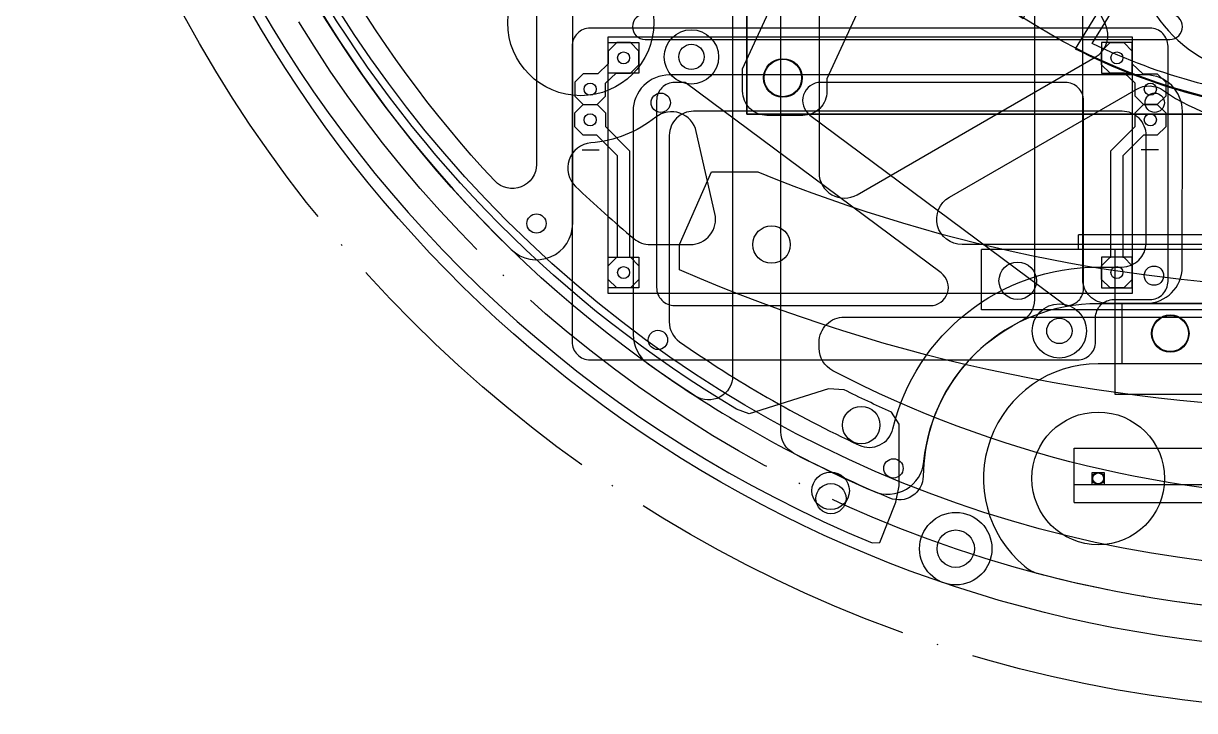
# Model space of a CAD drawing. Header units: inches. Extents: x 0 to 240, y 0 to 240.
# Drawn here: x 10 to 107, y 10 to 66.9 of the extents above; entities that cross this region are included whole.
import ezdxf

# ---------------------------------------------------------------- set-up
doc = ezdxf.new("R2010")
doc.units = ezdxf.units.IN
doc.header["$MEASUREMENT"] = 0
doc.linetypes.add('ACAD_ISO04W100', pattern=[30, 24, -3, 0, -3])
for name, color, linetype in [('Circuit', 30, 'Continuous'), ('frame1', 7, 'Continuous'), ('frame2', 7, 'Continuous'), ('frame3', 7, 'Continuous'), ('frame4', 7, 'Continuous'), ('Handle', 7, 'Continuous'), ('Parts', 3, 'Continuous'), ('SidewWheel', 4, 'Continuous'), ('Wheel', 7, 'Continuous')]:
    doc.layers.add(name, color=color, linetype=linetype)

msp = doc.modelspace()

# ---------------------------------------------------------------- linework, layer by layer
at = {"color": 1, "linetype": 'ACAD_ISO04W100'}
for centre, radius in [((120, 120), 110), ((120, 120), 102), ((87.226, 23.409), 3)]:
    msp.add_circle(centre, radius, dxfattribs=at)
at = {"layer": 'Circuit'}
for p, q in [((69.908, 159.393), (69.908, 59.393)), ((69.908, 59.393), (69.908, 159.393)), ((69.908, 59.393), (69.908, 159.393)), ((69.908, 59.393), (169.908, 59.393)), ((169.908, 59.393), (69.908, 59.393)), ((169.908, 59.393), (69.908, 59.393)), ((56.275, 56.439), (57.701, 56.439)), ((104.017, 56.439), (102.591, 56.439))]:
    msp.add_line(p, q, dxfattribs=at)
for points in [[(119.94, 159.393, -1), (119.94, 59.393, -1)], [(103.309, 44.042, 0.414214), (104.809, 45.542), (104.809, 65.026, 0.414214), (103.309, 66.526), (56.946, 66.526, 0.414214), (55.446, 65.026), (55.446, 40.542, 0.414214), (56.946, 39.042), (97.309, 39.042, 0.414214), (98.809, 40.542), (98.809, 42.542, -0.414214), (100.309, 44.042)], [(64.823, 62.026), (63.946, 62.026, 0.414214), (62.446, 60.526), (62.446, 45.042, 0.414214), (63.946, 43.542), (85.116, 43.542, 0.722034), (86.012, 46.245)], [(76.045, 62.026, 0.722034), (75.149, 59.323), (96.338, 43.542), (96.409, 43.542, 0.414214), (97.809, 44.942), (97.809, 60.526, 0.414214), (96.309, 62.026)]]:
    msp.add_lwpolyline(points, format="xyb", close=True, dxfattribs=at)
for points in [[(58.215, 61.968), (59.09, 62.786), (60.286, 62.786), (60.986, 63.486), (60.986, 64.626), (60.286, 65.326), (59.146, 65.326), (58.446, 64.626), (58.446, 63.553), (57.571, 62.735), (56.375, 62.735), (55.675, 62.035), (55.675, 60.895), (56.375, 60.195), (57.515, 60.195), (58.215, 60.895)], [(101.202, 62.786), (100.006, 62.786), (99.306, 63.486), (99.306, 64.626), (100.006, 65.326), (101.146, 65.326), (101.846, 64.626), (101.846, 63.553), (102.721, 62.735), (103.917, 62.735), (104.617, 62.035), (104.617, 60.895), (103.917, 60.195), (102.777, 60.195), (102.077, 60.895), (102.077, 61.968)], [(57.507, 57.655), (56.375, 57.655), (55.675, 58.355), (55.675, 59.495), (56.375, 60.195), (57.515, 60.195), (58.215, 59.495), (58.215, 58.362), (60.216, 56.361), (60.216, 47.546), (60.286, 47.546), (60.986, 46.846), (60.986, 45.706), (60.286, 45.006), (59.146, 45.006), (58.446, 45.706), (58.446, 46.846), (59.146, 47.546), (59.216, 47.546), (59.216, 55.947)], [(101.076, 47.546), (101.146, 47.546), (101.846, 46.846), (101.846, 45.706), (101.146, 45.006), (100.006, 45.006), (99.306, 45.706), (99.306, 46.846), (100.006, 47.546), (100.076, 47.546), (100.076, 56.361), (102.077, 58.362), (102.077, 59.495), (102.777, 60.195), (103.917, 60.195), (104.617, 59.495), (104.617, 58.355), (103.917, 57.655), (102.784, 57.655), (101.076, 55.947)]]:
    msp.add_lwpolyline(points, close=True, dxfattribs=at)
for centre, radius in [((65.332, 64.141), 2.25), ((65.332, 64.141), 1.05), ((59.716, 64.056), 0.5), ((100.576, 64.056), 0.5), ((72.908, 62.393), 1.6), ((72.908, 62.393), 1.6), ((72.908, 62.393), 1.6), ((56.945, 61.465), 0.5), ((103.347, 61.465), 0.5), ((56.945, 58.925), 0.5), ((103.347, 58.925), 0.5), ((59.716, 46.276), 0.5), ((100.576, 46.276), 0.5), ((95.809, 41.442), 2.25), ((95.809, 41.442), 1.05)]:
    msp.add_circle(centre, radius, dxfattribs=at)
at = {"layer": 'frame1'}
for points in [[(192.816, 195.649, -2.480883), (47.184, 195.649), (68.223, 195.649), (68.923, 194.949), (68.923, 186.349), (69.549, 185.336), (78.297, 180.962), (79.623, 180.649), (160.377, 180.649), (161.703, 180.962), (170.451, 185.336), (171.077, 186.349), (171.077, 194.949), (171.777, 195.649)], [(55.499, 50.339), (55.499, 96.149, 0.414214), (52.499, 99.149), (25.978, 99.149, 0.488999), (23.07, 95.411, 0.139064), (50.412, 48.185, 0.662499)], [(28.585, 96.149), (50.499, 96.149, -0.414214), (52.499, 94.149), (52.499, 55.234, -0.681001), (49.036, 53.87, -0.119199), (26.66, 93.605, -0.497439)], [(104.954, 65.591, 1), (104.954, 67.691), (61.499, 67.691, 1), (61.499, 65.591)], [(103, 62.641), (63.499, 62.641, 0.414214), (60.499, 59.641), (60.499, 41.154, 0.241809), (61.752, 38.716, 0.053764), (80.421, 28.166, 0.50824), (84.594, 30.631, -0.386122), (99.026, 43.729), (102.99, 43.729, 0.413991), (105.99, 46.726), (106, 59.638, 0.414436)], [(100.998, 59.641), (65.499, 59.641, 0.414214), (63.499, 57.641), (63.499, 42.188, 0.244661), (64.352, 40.55, 0.044331), (79.229, 31.985, 0.473226), (82.014, 33.331, -0.346497), (99.026, 46.729), (100.992, 46.729, 0.413991), (102.992, 48.727), (102.998, 57.639, 0.414436)], [(147.077, 21.949, 0.700345), (140.974, 38.729), (99.026, 38.729, 0.700345), (92.923, 21.949, 0.110675), (94.088, 21.346, 0.129138), (145.912, 21.346, 0.110675)]]:
    msp.add_lwpolyline(points, format="xyb", close=True, dxfattribs=at)
for centre, radius in [((65.332, 64.141), 1.05), ((62.792, 60.348), 0.8), ((103.707, 60.347), 0.8), ((52.499, 50.339), 0.8), ((103.646, 46.021), 0.8), ((105, 41.229), 1.55), ((95.809, 41.442), 1.05), ((62.558, 40.697), 0.8), ((82.066, 30.06), 0.8), ((87.226, 23.409), 1.55)]:
    msp.add_circle(centre, radius, dxfattribs=at)
at = {"layer": 'frame2'}
for points in [[(192.816, 195.649, -2.480883), (47.184, 195.649), (68.223, 195.649), (68.923, 194.949), (68.923, 186.349), (69.549, 185.336), (78.297, 180.962), (79.623, 180.649), (160.377, 180.649), (161.703, 180.962), (170.451, 185.336), (171.077, 186.349), (171.077, 194.949), (171.777, 195.649)], [(65.661, 36.052, -0.289597), (20.86, 133.085, -0.534407), (23.843, 134.555), (23.653, 134.665, 0.414214), (43.46, 139.972), (51.697, 154.239, -0.414214), (54.429, 154.971), (67.747, 147.281, -0.267949), (68.747, 145.549), (68.747, 37.731, -0.594436)], [(147.077, 21.949, 0.700345), (140.974, 38.729), (99.026, 38.729, 0.700345), (92.923, 21.949, 0.110675), (94.088, 21.346, 0.129138), (145.912, 21.346, 0.110675)]]:
    msp.add_lwpolyline(points, format="xyb", close=True, dxfattribs=at)
for points in [[(73.824, 31.3, -0.279671), (72.747, 33.074), (72.747, 140.93, -0.57735), (75.747, 142.663), (92.747, 132.848, -0.267949), (93.747, 131.116), (93.747, 44.036, -0.285908), (92.63, 42.241, 0.282332), (84.528, 29.421, -0.530155), (81.763, 27.599, -0.021909), (73.824, 31.3, -0.032392)], [(97.747, 126.497, -0.57735), (100.747, 128.229), (109.901, 122.944, -0.131652), (110.633, 122.212), (117.232, 110.782, -0.131652), (117.5, 109.782), (117.5, 45.729, -0.414214), (115.5, 43.729), (99.747, 43.729, -0.414214), (97.747, 45.729), (97.747, 126.497)]]:
    msp.add_lwpolyline(points, format="xyb", dxfattribs=at)
for centre, radius in [((105, 41.229), 1.55), ((76.893, 27.557), 1.25), ((87.226, 23.409), 1.55)]:
    msp.add_circle(centre, radius, dxfattribs=at)
at = {"layer": 'frame3'}
msp.add_lwpolyline([(16.342, 134.656, 0.339708), (80.317, 23.888), (80.929, 23.931), (82.277, 27.27), (82.539, 28.619), (82.539, 33.723), (81.906, 34.721, -0.011521), (77.987, 36.566), (76.686, 36.653), (70.104, 34.568), (69.079, 34.958, -0.253646), (20.377, 116.904), (20.444, 118.062), (25.668, 124.901), (26.15, 126.155, -0.011974), (26.522, 130.642), (25.972, 131.687), (21.55, 134.219), (20.25, 134.664), (16.685, 135.165)], format="xyb", close=True, dxfattribs=at)
for centre in [(79.398, 33.644), (76.863, 28.206)]:
    msp.add_circle(centre, 1.55, dxfattribs=at)
at = {"layer": 'frame4'}
for points in [[(49.628, 190.313), (190.311, 190.313, -2.397779)], [(79.058, 52.725), (98.778, 64.109, 0.401106), (99.592, 66.895, -0.31296), (101.849, 84.423, 0.418593), (101.675, 87.409), (79.392, 106.941, 0.644677), (75.908, 105.361), (75.908, 54.543, 0.577332)], [(117.97, 85.533), (113.351, 85.533, 1), (113.351, 62.533), (126.588, 62.533, 1), (126.588, 85.533), (121.97, 85.533)], [(119.97, 48.597), (87.747, 48.597, -0.767349), (86.697, 52.516), (102.179, 61.453, -0.291968), (104.437, 61.353, 0.154395), (113.351, 58.533), (119.97, 58.533), (126.588, 58.533, 0.154395), (135.503, 61.353, -0.291968), (137.76, 61.453), (153.242, 52.516, -0.767349), (152.192, 48.597)], [(67.276, 51.161), (65.733, 57.963, 0.552405), (62.38, 59.144, -0.147718), (57.005, 57.011, 0.646184), (55.731, 53.4, 0.017464), (60.581, 49.081, 0.174916), (61.922, 48.597), (65.228, 48.597, 0.481145)], [(162.9, 38.151, -0.244622), (77.039, 38.151, -0.279714), (75.908, 40.014), (75.908, 40.497, -0.414214), (78.008, 42.597), (161.931, 42.597, -0.414214), (164.031, 40.497), (164.031, 40.014, -0.279714)]]:
    msp.add_lwpolyline(points, format="xyb", close=True, dxfattribs=at)
for centre, radius in [((56.162, 66.976), 6.05), ((72.908, 62.393), 1.55), ((71.97, 48.597), 1.55), ((92.358, 45.597), 1.55), ((79.398, 33.644), 1.55)]:
    msp.add_circle(centre, radius, dxfattribs=at)
at = {"layer": 'Handle'}
msp.add_lwpolyline([(64.353, 48.597), (66.999, 54.61), (70.841, 54.61, 0.196233), (169.098, 54.61), (172.94, 54.61), (175.587, 48.597), (175.587, 46.491, -0.207156), (64.353, 46.491)], format="xyb", close=True, dxfattribs=at)
msp.add_circle((71.97, 48.597), 1.55, dxfattribs=at)
at = {"layer": 'Parts'}
for p, q in [((58.446, 44.541), (58.446, 65.791)), ((58.446, 65.791), (101.846, 65.791)), ((101.846, 65.791), (101.846, 44.541)), ((142.408, 49.393), (97.408, 49.393)), ((97.408, 48.193), (97.408, 49.393)), ((150.858, 48.193), (89.358, 48.193)), ((89.358, 43.193), (89.358, 48.193)), ((142.408, 48.193), (97.408, 48.193)), ((101.846, 44.541), (58.446, 44.541)), ((101, 38.729), (101, 43.729)), ((101, 43.729), (139, 43.729)), ((150.858, 43.193), (89.358, 43.193)), ((139, 38.729), (101, 38.729))]:
    msp.add_line(p, q, dxfattribs=at)
at = {"layer": 'Parts', "linetype": 'Continuous'}
msp.add_lwpolyline([(168.136, 59.293), (165.217, 59.293, -0.468234), (163.25, 61.652, 0.153908), (163.1, 62.846), (147.487, 96.893), (92.477, 96.893), (76.562, 62.318), (76.562, 61.293, -0.414214), (74.562, 59.293), (71.574, 59.293, -0.414214), (69.574, 61.293), (69.574, 63.155), (86.34, 99.578), (86.34, 147.874), (72.545, 152.884), (71.808, 152.884, -0.414214), (69.808, 154.884), (69.808, 157.933, -0.414214), (71.808, 159.933), (73.073, 159.933), (119.695, 142.926), (166.158, 159.744)], format="xyb", dxfattribs=at)
at = {"layer": 'Parts', "color": 60}
msp.add_lwpolyline([(91.902, 128.913), (88.962, 123.821), (75.429, 132.142, 0.10631), (70.001, 111.83), (85.867, 112.27), (85.867, 106.39), (69.987, 106.83, 0.10631), (75.441, 86.526), (88.962, 94.84), (91.902, 89.747), (77.929, 82.188, 0.10631), (92.805, 67.331), (100.357, 81.292), (105.449, 78.352), (97.128, 64.819, 0.10631), (117.44, 59.391)], format="xyb", dxfattribs=at)
msp.add_lwpolyline([(106.366, 77.939, 0.0733), (116, 75.358), (116.44, 60.455, -0.095443), (98.534, 65.253)], format="xyb", close=True, dxfattribs=at)
at = {"layer": 'Parts'}
for points in [[(60.986, 65.326), (60.986, 62.786), (58.446, 62.786), (58.446, 65.326)], [(99.306, 65.326), (99.306, 62.786), (101.846, 62.786), (101.846, 65.326)], [(60.986, 47.546), (60.986, 45.006), (58.446, 45.006), (58.446, 47.546)], [(99.306, 47.546), (99.306, 45.006), (101.846, 45.006), (101.846, 47.546)]]:
    msp.add_lwpolyline(points, close=True, dxfattribs=at)
msp.add_lwpolyline([(100.408, 48.193), (100.408, 36.193), (108.408, 36.193), (116.408, 36.193), (116.408, 48.193)], dxfattribs=at)
for centre, radius in [((59.716, 64.056), 0.5), ((100.576, 64.056), 0.5), ((59.716, 46.276), 0.5), ((92.358, 45.597), 1.55), ((100.576, 46.276), 0.5), ((105, 41.229), 1.5)]:
    msp.add_circle(centre, radius, dxfattribs=at)
at = {"layer": 'Parts', "linetype": 'Continuous'}
msp.add_circle((72.908, 62.393), 1.6, dxfattribs=at)
at = {"layer": 'SidewWheel'}
for radius in [5.5, 0.5]:
    msp.add_circle((99.026, 29.229), radius, dxfattribs=at)
at = {"layer": 'Wheel'}
for p, q in [((97.026, 31.729), (142.974, 31.729)), ((97.026, 27.229), (97.026, 31.729)), ((98.526, 28.729), (98.526, 29.729)), ((98.526, 29.729), (99.526, 29.729)), ((99.526, 29.729), (99.526, 28.729)), ((97.026, 28.729), (142.974, 28.729)), ((97.026, 27.229), (142.974, 27.229))]:
    msp.add_line(p, q, dxfattribs=at)
msp.add_circle((99.026, 29.229), 0.45, dxfattribs=at)

doc.saveas('drawing.dxf')
